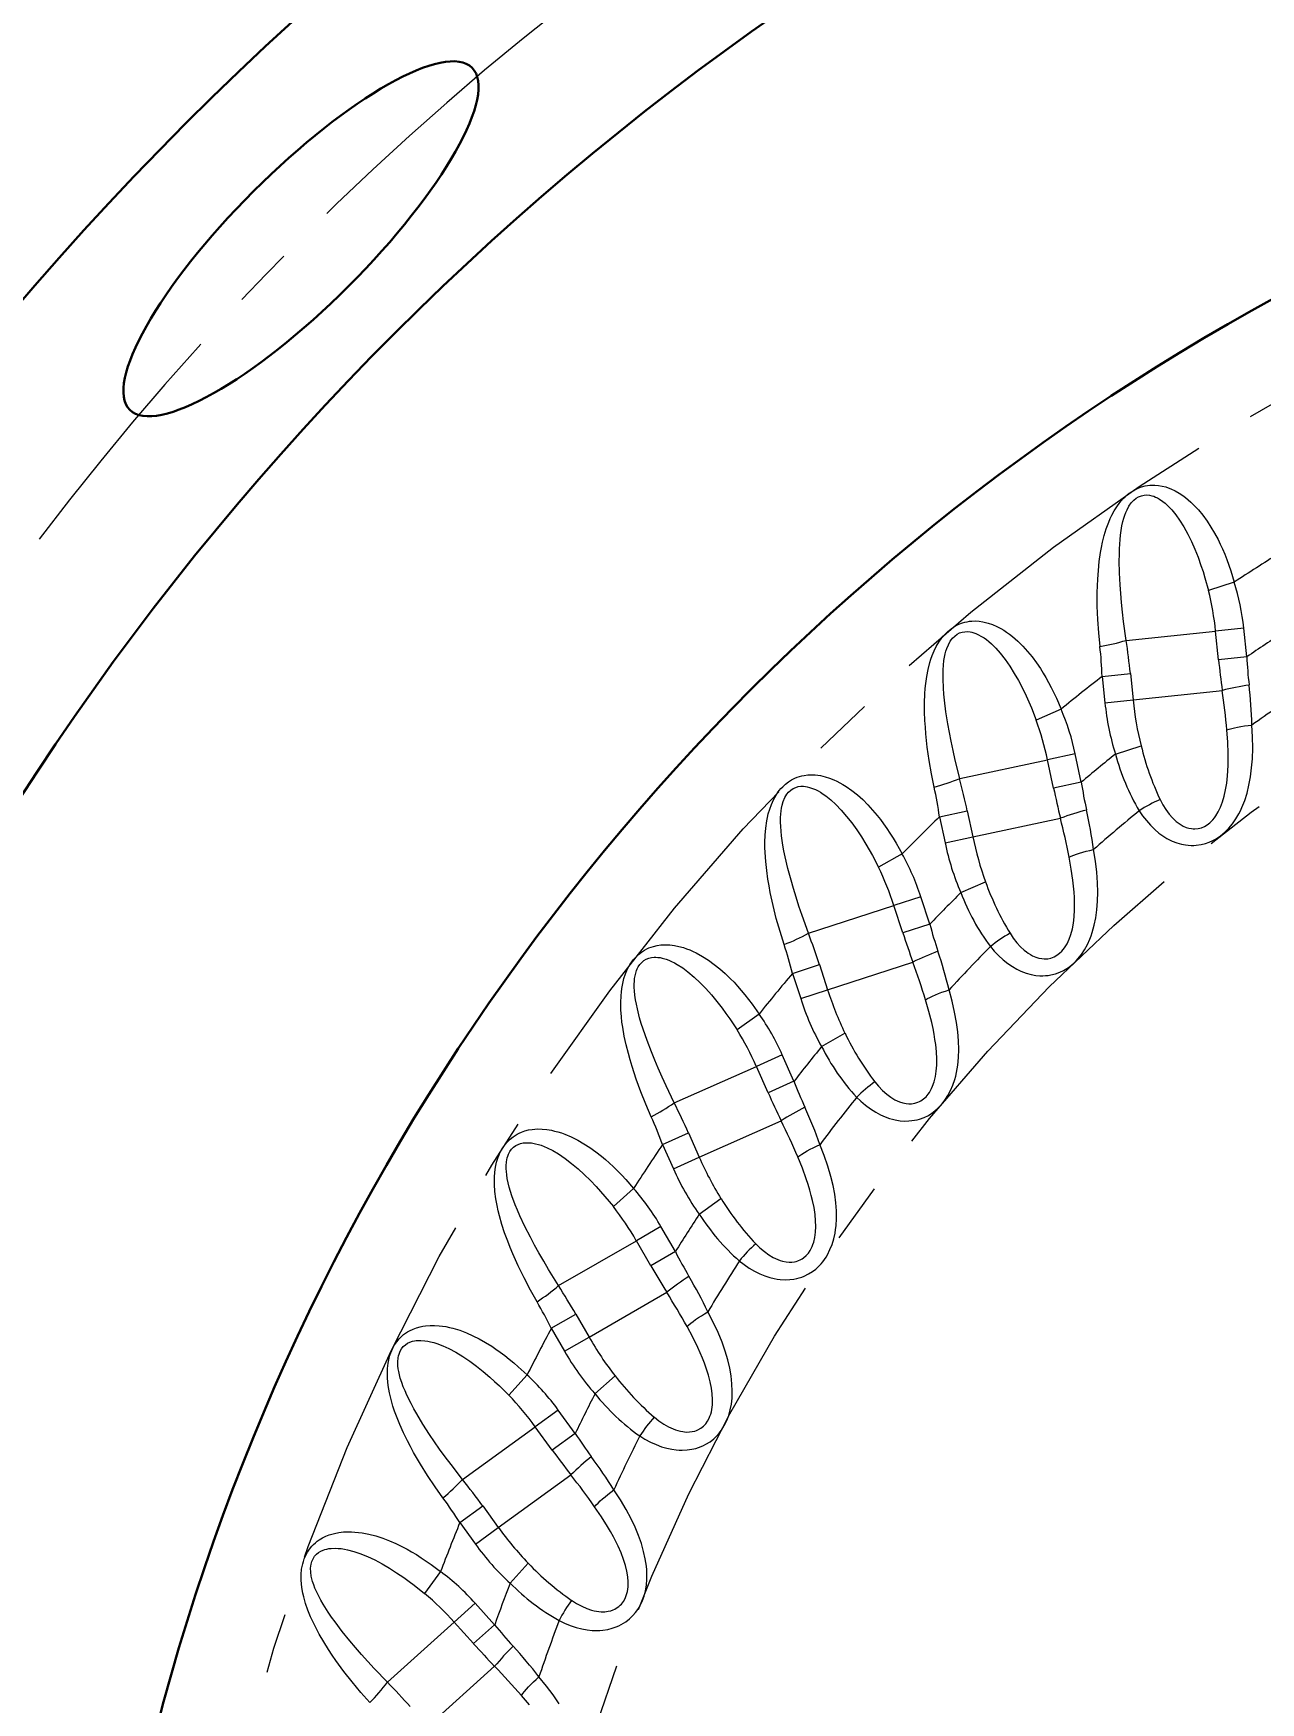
# Model space of a CAD drawing. Extents: x 407 to 920, y -71 to 445.
# Drawn here: x 517.82 to 535.58, y 192.23 to 216.38 of the extents above; entities that cross this region are included whole.
import ezdxf

# ---------------------------------------------------------------- set-up
doc = ezdxf.new("R2010")
doc.units = 0
doc.header["$LTSCALE"] = 7
doc.header["$MEASUREMENT"] = 0
doc.linetypes.add('CENTER2', pattern=[1.125, 0.75, -0.125, 0.125, -0.125])
doc.layers.get('0').update_dxf_attribs({"linetype": 'CONTINUOUS', "lineweight": 15})
for name, color, linetype, lineweight in [('1', 1, 'CENTER2', 15), ('3', 3, 'CONTINUOUS', 30), ('8', 250, 'CONTINUOUS', 15)]:
    doc.layers.add(name, color=color, linetype=linetype, lineweight=lineweight)
doc.styles.add('ITALICT', font='ITALICT.shx', dxfattribs={"width": 0.8, "height": 3})
doc.dimstyles.get("Standard").update_dxf_attribs({"dimtxt": 3, "dimasz": 3, "dimexe": 0.5, "dimexo": 0.5, "dimgap": 0.8, "dimtad": 1, "dimdsep": 46, "dimtxsty": 'ITALICT', "dimcen": 0.09, "dimazin": 2, "dimtfac": 1, "dimtmove": 0, "dimatfit": 3, "dimfxl": 1, "dimtolj": 1, "dimtzin": 0, "dimarcsym": 0})

# ---------------------------------------------------------------- blocks, each defined once
blk = doc.blocks.new('*D35')
at = {"color": 0, "lineweight": -2, "transparency": 16777216}
for p, q in [((491.115, 205.588), (474.637, 211.586)), ((488.491, 183.614), (469.704, 183.614))]:
    blk.add_line(p, q, dxfattribs=at)
blk.add_arc((551.491, 183.614), 81.286, 162.11471, 177.88529, dxfattribs=at)
at = {"color": 0, "transparency": 16777216}
for points in [[(473.66, 208.74), (474.606, 208.415), (475.106, 211.415)], [(470.76, 186.604), (469.76, 186.622), (470.204, 183.614)]]:
    blk.add_solid(points, dxfattribs=at)
at = {"color": 0, "transparency": 16777216, "insert": (469.174, 198.128), "char_height": 3, "attachment_point": 5, "rotation": 80, "style": 'ITALICT'}
blk.add_mtext('\\A1;20°', dxfattribs=at)
blk = doc.blocks.new('*D36')
at = {"color": 0, "lineweight": -2, "transparency": 16777216}
for p, q in [((499.341, 235.763), (487.736, 247.368)), ((488.491, 183.614), (461.329, 183.614))]:
    blk.add_line(p, q, dxfattribs=at)
blk.add_arc((551.491, 183.614), 89.662, 136.91715, 178.08285, dxfattribs=at)
at = {"color": 0, "transparency": 16777216}
for points in [[(485.645, 245.205), (486.364, 244.51), (488.09, 247.014)], [(462.379, 186.605), (461.379, 186.621), (461.829, 183.614)]]:
    blk.add_solid(points, dxfattribs=at)
at = {"color": 0, "transparency": 16777216, "insert": (466.529, 218.806), "char_height": 3, "attachment_point": 5, "rotation": 67.5, "style": 'ITALICT'}
blk.add_mtext('\\A1;45°', dxfattribs=at)

msp = doc.modelspace()

# ---------------------------------------------------------------- linework, layer by layer
at = {"layer": '1'}
for radius in [31.612, 26.831]:
    msp.add_circle((551.491, 183.614), radius, dxfattribs=at)
for radius, start, end in [(57, 12.6703, 166.5373), (42.14, 127.151, 142.849)]:
    msp.add_arc((551.491, 183.614), radius, start, end, dxfattribs=at)
at = {"layer": '3'}
for radius in [44.5, 44.5, 40.215, 32.925]:
    msp.add_circle((551.491, 183.614), radius, dxfattribs=at)
msp.add_ellipse((521.693, 213.411), major_axis=(2.475, 2.475), ratio=0.27762, dxfattribs=at)
at = {"layer": '8', "ltscale": 0.009814}
for p, q in [((535.194, 208.442), (534.821, 208.321)), ((532.688, 206.603), (532.329, 206.443)), ((530.388, 204.512), (530.048, 204.315)), ((528.319, 202.191), (528.002, 201.961)), ((526.504, 199.668), (526.212, 199.405)), ((524.963, 196.968), (524.7, 196.676))]:
    msp.add_line(p, q, dxfattribs=at)
at = {"layer": '8', "ltscale": 0.010249}
for p, q in [((535.331, 207.777), (534.924, 207.734)), ((535.375, 207.361), (534.967, 207.318)), ((533.284, 207.078), (533.691, 207.12)), ((533.324, 206.695), (533.732, 206.738)), ((532.894, 205.956), (532.493, 205.87)), ((532.981, 205.546), (532.58, 205.461)), ((530.931, 205.046), (531.332, 205.131)), ((531.011, 204.67), (531.412, 204.755)), ((530.661, 203.889), (530.271, 203.763)), ((530.79, 203.491), (530.4, 203.365)), ((528.803, 202.779), (529.193, 202.906)), ((528.922, 202.414), (529.312, 202.541)), ((528.655, 201.601), (528.281, 201.434)), ((526.924, 200.303), (527.299, 200.47)), ((527.08, 199.952), (527.455, 200.119)), ((526.9, 199.116), (526.545, 198.911)), ((527.109, 198.753), (526.754, 198.548)), ((525.414, 196.46), (525.083, 196.219)), ((525.66, 196.122), (525.329, 195.881)), ((523.991, 194.831), (524.323, 195.072)), ((524.494, 193.353), (524.19, 193.079))]:
    msp.add_line(p, q, dxfattribs=at)
at = {"layer": '8', "ltscale": 0.010462}
for p, q in [((535.375, 207.361), (535.331, 207.777)), ((534.967, 207.318), (534.924, 207.734)), ((532.58, 205.461), (532.493, 205.87)), ((530.79, 203.491), (530.66, 203.889)), ((528.825, 201.219), (528.655, 201.601)), ((526.754, 198.548), (526.545, 198.911)), ((525.66, 196.122), (525.414, 196.46)), ((524.494, 193.353), (524.214, 193.664)), ((524.19, 193.079), (523.91, 193.39))]:
    msp.add_line(p, q, dxfattribs=at)
at = {"layer": '8', "ltscale": 0.032487}
for p, q in [((533.631, 207.599), (534.924, 207.734)), ((531.222, 205.6), (532.493, 205.87)), ((529.035, 203.361), (530.271, 203.763)), ((527.094, 200.906), (528.281, 201.434)), ((525.42, 198.261), (526.545, 198.911))]:
    msp.add_line(p, q, dxfattribs=at)
at = {"layer": '8', "ltscale": 0.009607}
for p, q in [((533.284, 207.078), (533.324, 206.695)), ((531.332, 205.131), (531.412, 204.755)), ((526.924, 200.303), (527.08, 199.952)), ((527.299, 200.47), (527.455, 200.119)), ((525.314, 197.644), (525.506, 197.311)), ((524.323, 195.072), (524.548, 194.761))]:
    msp.add_line(p, q, dxfattribs=at)
at = {"layer": '8', "ltscale": 0.009608}
for p, q in [((533.691, 207.12), (533.732, 206.738)), ((530.931, 205.046), (531.011, 204.67)), ((528.803, 202.779), (528.922, 202.414)), ((529.193, 202.906), (529.312, 202.541)), ((525.669, 197.849), (525.861, 197.516)), ((523.991, 194.831), (524.217, 194.52))]:
    msp.add_line(p, q, dxfattribs=at)
at = {"layer": '8', "ltscale": 0.032425}
for p, q in [((533.732, 206.738), (535.022, 206.874)), ((529.312, 202.541), (530.545, 202.941)), ((527.455, 200.119), (528.64, 200.646)), ((525.861, 197.516), (526.985, 198.164)), ((524.548, 194.761), (525.598, 195.523)), ((523.531, 191.883), (524.495, 192.751))]:
    msp.add_line(p, q, dxfattribs=at)
at = {"layer": '8', "ltscale": 0.009748}
for p, q in [((533.475, 205.954), (533.846, 206.074)), ((531.239, 203.949), (531.595, 204.106)), ((529.224, 201.72), (529.562, 201.914)), ((527.453, 199.294), (527.769, 199.522)), ((525.946, 196.695), (526.236, 196.955)), ((524.719, 193.953), (524.98, 194.242))]:
    msp.add_line(p, q, dxfattribs=at)
at = {"layer": '8', "ltscale": 0.010461}
for p, q in [((532.981, 205.546), (532.894, 205.956)), ((530.4, 203.365), (530.271, 203.763)), ((528.451, 201.052), (528.281, 201.434)), ((527.109, 198.753), (526.9, 199.116)), ((525.329, 195.881), (525.083, 196.219))]:
    msp.add_line(p, q, dxfattribs=at)
at = {"layer": '8', "ltscale": 0.032426}
msp.add_line((531.412, 204.755), (532.68, 205.025), dxfattribs=at)
at = {"layer": '8', "ltscale": 0.01025}
for p, q in [((528.825, 201.219), (528.451, 201.052)), ((525.314, 197.644), (525.669, 197.849)), ((525.506, 197.311), (525.861, 197.516)), ((524.217, 194.52), (524.548, 194.761)), ((524.214, 193.664), (523.91, 193.39))]:
    msp.add_line(p, q, dxfattribs=at)
at = {"layer": '8', "ltscale": 0.032486}
for p, q in [((524.031, 195.455), (525.083, 196.219)), ((522.944, 192.52), (523.91, 193.39))]:
    msp.add_line(p, q, dxfattribs=at)
at = {"layer": '8', "ltscale": 0.009813}
msp.add_line((523.712, 194.122), (523.482, 193.804), dxfattribs=at)
at = {"layer": '8'}
for points in [[(533.252, 207.51), (533.233, 207.706), (533.22, 207.902), (533.213, 208.096), (533.213, 208.29), (533.215, 208.387), (533.22, 208.483), (533.228, 208.612), (533.242, 208.741), (533.26, 208.87), (533.273, 208.944), (533.288, 209.019), (533.313, 209.118), (533.342, 209.215), (533.378, 209.312), (533.399, 209.361), (533.422, 209.409), (533.456, 209.472), (533.495, 209.534), (533.538, 209.593), (533.588, 209.65), (533.617, 209.678), (533.646, 209.705), (533.676, 209.728), (533.707, 209.75), (533.754, 209.778), (533.803, 209.801), (533.854, 209.82), (533.905, 209.834), (533.94, 209.84), (533.974, 209.844), (534.009, 209.846), (534.043, 209.846), (534.097, 209.841), (534.15, 209.832), (534.202, 209.819), (534.239, 209.807), (534.276, 209.793), (534.337, 209.764), (534.395, 209.731), (534.451, 209.694), (534.49, 209.665), (534.527, 209.635), (534.567, 209.6), (534.605, 209.563), (534.675, 209.488), (534.74, 209.409), (534.8, 209.326), (534.857, 209.239), (534.91, 209.149), (534.959, 209.057), (534.992, 208.99), (535.023, 208.922), (535.056, 208.846), (535.086, 208.77), (535.116, 208.689), (535.144, 208.607), (535.194, 208.442)], [(533.631, 207.599), (533.594, 207.87), (533.578, 208.009), (533.564, 208.147), (533.553, 208.275), (533.543, 208.403), (533.535, 208.577), (533.531, 208.751), (533.532, 208.837), (533.534, 208.922), (533.543, 209.057), (533.55, 209.124), (533.559, 209.19), (533.57, 209.255), (533.584, 209.318), (533.597, 209.366), (533.612, 209.413), (533.626, 209.451), (533.643, 209.489), (533.671, 209.541), (533.704, 209.588), (533.722, 209.61), (533.742, 209.63), (533.775, 209.657), (533.811, 209.678), (533.85, 209.693), (533.889, 209.701), (533.928, 209.704), (533.966, 209.7), (534.004, 209.692), (534.029, 209.684), (534.054, 209.674), (534.084, 209.66), (534.112, 209.644), (534.162, 209.61), (534.195, 209.584), (534.226, 209.556), (534.259, 209.524), (534.291, 209.489), (534.35, 209.417), (534.404, 209.341), (534.466, 209.242), (534.523, 209.138), (534.576, 209.029), (534.625, 208.918), (534.67, 208.803), (534.712, 208.685), (534.742, 208.596), (534.77, 208.505), (534.821, 208.321)], [(530.854, 205.473), (530.814, 205.666), (530.781, 205.859), (530.754, 206.052), (530.734, 206.244), (530.726, 206.341), (530.72, 206.437), (530.715, 206.566), (530.715, 206.696), (530.72, 206.826), (530.725, 206.901), (530.733, 206.977), (530.747, 207.078), (530.766, 207.178), (530.791, 207.278), (530.807, 207.329), (530.824, 207.379), (530.852, 207.446), (530.884, 207.511), (530.921, 207.574), (530.965, 207.636), (530.99, 207.667), (531.017, 207.696), (531.044, 207.723), (531.073, 207.748), (531.116, 207.78), (531.163, 207.809), (531.211, 207.833), (531.261, 207.852), (531.295, 207.862), (531.329, 207.869), (531.363, 207.875), (531.397, 207.878), (531.451, 207.88), (531.505, 207.876), (531.557, 207.869), (531.596, 207.86), (531.634, 207.85), (531.697, 207.828), (531.759, 207.801), (531.818, 207.77), (531.86, 207.746), (531.9, 207.719), (531.943, 207.688), (531.985, 207.656), (532.062, 207.589), (532.135, 207.517), (532.204, 207.44), (532.27, 207.36), (532.331, 207.276), (532.39, 207.19), (532.43, 207.126), (532.468, 207.062), (532.508, 206.99), (532.546, 206.917), (532.585, 206.84), (532.621, 206.761), (532.688, 206.603)], [(531.222, 205.6), (531.156, 205.866), (531.126, 206.003), (531.098, 206.138), (531.073, 206.265), (531.051, 206.391), (531.024, 206.564), (531.002, 206.736), (530.994, 206.821), (530.987, 206.907), (530.981, 207.042), (530.981, 207.109), (530.983, 207.175), (530.988, 207.241), (530.995, 207.306), (531.003, 207.355), (531.013, 207.403), (531.023, 207.442), (531.036, 207.481), (531.058, 207.536), (531.086, 207.587), (531.102, 207.61), (531.12, 207.632), (531.15, 207.662), (531.184, 207.687), (531.22, 207.706), (531.259, 207.719), (531.297, 207.725), (531.335, 207.726), (531.374, 207.722), (531.4, 207.716), (531.426, 207.709), (531.456, 207.698), (531.486, 207.685), (531.54, 207.657), (531.575, 207.634), (531.609, 207.61), (531.645, 207.581), (531.681, 207.549), (531.746, 207.484), (531.809, 207.414), (531.88, 207.322), (531.948, 207.224), (532.012, 207.122), (532.072, 207.016), (532.129, 206.907), (532.183, 206.794), (532.222, 206.708), (532.259, 206.621), (532.329, 206.443)], [(533.819, 205.133), (533.868, 205.061), (533.923, 204.99), (533.982, 204.923), (534.044, 204.862), (534.104, 204.811), (534.163, 204.769), (534.218, 204.734), (534.258, 204.713), (534.295, 204.695), (534.365, 204.668), (534.429, 204.65), (534.488, 204.639), (534.529, 204.634), (534.569, 204.631), (534.607, 204.631), (534.644, 204.634), (534.714, 204.643), (534.779, 204.66), (534.833, 204.679), (534.883, 204.701), (534.931, 204.727), (534.965, 204.749), (534.997, 204.771), (535.029, 204.797), (535.06, 204.824), (535.117, 204.881), (535.169, 204.945), (535.217, 205.014), (535.261, 205.089), (535.284, 205.134), (535.306, 205.181), (535.345, 205.281), (535.379, 205.388), (535.407, 205.502), (535.43, 205.623), (535.446, 205.752), (535.457, 205.887), (535.462, 206.041), (535.46, 206.203), (535.449, 206.374)], [(534.122, 205.295), (534.161, 205.221), (534.206, 205.149), (534.254, 205.083), (534.302, 205.029), (534.328, 205.002), (534.354, 204.98), (534.384, 204.957), (534.411, 204.937), (534.457, 204.911), (534.5, 204.893), (534.539, 204.881), (534.575, 204.875), (534.6, 204.872), (534.624, 204.872), (534.67, 204.876), (534.695, 204.881), (534.719, 204.888), (534.763, 204.907), (534.803, 204.931), (534.841, 204.96), (534.864, 204.981), (534.885, 205.004), (534.907, 205.03), (534.927, 205.058), (534.963, 205.118), (534.996, 205.186), (535.025, 205.262), (535.049, 205.344), (535.069, 205.434), (535.085, 205.532), (535.097, 205.638), (535.102, 205.713), (535.105, 205.791), (535.107, 205.874), (535.107, 205.962), (535.101, 206.126), (535.088, 206.302)], [(528.682, 203.196), (528.623, 203.384), (528.569, 203.572), (528.522, 203.761), (528.482, 203.95), (528.464, 204.046), (528.448, 204.141), (528.43, 204.269), (528.416, 204.398), (528.407, 204.528), (528.405, 204.603), (528.404, 204.679), (528.408, 204.781), (528.416, 204.883), (528.431, 204.985), (528.441, 205.037), (528.453, 205.089), (528.474, 205.158), (528.499, 205.226), (528.529, 205.293), (528.566, 205.359), (528.588, 205.392), (528.612, 205.424), (528.636, 205.453), (528.662, 205.481), (528.702, 205.518), (528.745, 205.552), (528.79, 205.58), (528.838, 205.604), (528.871, 205.618), (528.904, 205.629), (528.937, 205.638), (528.971, 205.645), (529.024, 205.652), (529.078, 205.654), (529.131, 205.652), (529.17, 205.648), (529.209, 205.642), (529.275, 205.626), (529.339, 205.606), (529.401, 205.581), (529.445, 205.561), (529.488, 205.539), (529.534, 205.513), (529.579, 205.485), (529.662, 205.427), (529.743, 205.363), (529.819, 205.294), (529.893, 205.22), (529.963, 205.144), (530.03, 205.064), (530.076, 205.005), (530.121, 204.945), (530.169, 204.878), (530.214, 204.809), (530.26, 204.736), (530.305, 204.662), (530.388, 204.512)], [(529.035, 203.361), (528.942, 203.619), (528.897, 203.751), (528.855, 203.883), (528.817, 204.006), (528.782, 204.129), (528.737, 204.299), (528.697, 204.467), (528.68, 204.552), (528.665, 204.636), (528.645, 204.77), (528.638, 204.837), (528.633, 204.903), (528.63, 204.969), (528.631, 205.034), (528.633, 205.083), (528.638, 205.132), (528.645, 205.172), (528.653, 205.212), (528.669, 205.269), (528.692, 205.323), (528.705, 205.348), (528.721, 205.371), (528.748, 205.404), (528.779, 205.433), (528.813, 205.455), (528.85, 205.472), (528.887, 205.482), (528.925, 205.487), (528.964, 205.487), (528.99, 205.484), (529.017, 205.48), (529.049, 205.472), (529.08, 205.462), (529.136, 205.439), (529.173, 205.421), (529.209, 205.4), (529.249, 205.375), (529.287, 205.347), (529.359, 205.29), (529.429, 205.226), (529.51, 205.142), (529.587, 205.052), (529.661, 204.957), (529.732, 204.858), (529.801, 204.755), (529.866, 204.649), (529.914, 204.568), (529.96, 204.485), (530.048, 204.315)], [(531.667, 203.168), (531.723, 203.101), (531.785, 203.036), (531.851, 202.976), (531.918, 202.922), (531.984, 202.878), (532.047, 202.841), (532.105, 202.813), (532.147, 202.796), (532.186, 202.782), (532.258, 202.763), (532.323, 202.751), (532.383, 202.746), (532.425, 202.746), (532.465, 202.747), (532.503, 202.751), (532.539, 202.757), (532.607, 202.774), (532.671, 202.798), (532.722, 202.822), (532.77, 202.85), (532.815, 202.881), (532.846, 202.905), (532.876, 202.932), (532.905, 202.96), (532.933, 202.99), (532.983, 203.053), (533.029, 203.122), (533.069, 203.196), (533.105, 203.275), (533.123, 203.322), (533.14, 203.371), (533.169, 203.475), (533.191, 203.585), (533.207, 203.701), (533.217, 203.824), (533.22, 203.953), (533.217, 204.089), (533.206, 204.242), (533.186, 204.403), (533.158, 204.572)], [(531.951, 203.361), (531.997, 203.291), (532.05, 203.224), (532.104, 203.164), (532.157, 203.115), (532.187, 203.091), (532.215, 203.071), (532.246, 203.051), (532.276, 203.035), (532.325, 203.014), (532.369, 203.001), (532.409, 202.993), (532.445, 202.99), (532.471, 202.99), (532.495, 202.992), (532.54, 203.001), (532.564, 203.009), (532.587, 203.018), (532.629, 203.042), (532.667, 203.07), (532.701, 203.102), (532.721, 203.126), (532.74, 203.151), (532.759, 203.179), (532.776, 203.209), (532.806, 203.273), (532.831, 203.343), (532.852, 203.422), (532.867, 203.506), (532.878, 203.598), (532.884, 203.697), (532.884, 203.803), (532.882, 203.878), (532.877, 203.957), (532.87, 204.04), (532.86, 204.127), (532.837, 204.289), (532.806, 204.463)], [(526.76, 200.704), (526.681, 200.885), (526.609, 201.067), (526.542, 201.25), (526.482, 201.434), (526.454, 201.527), (526.429, 201.62), (526.397, 201.745), (526.37, 201.872), (526.347, 202), (526.337, 202.075), (526.329, 202.151), (526.321, 202.252), (526.319, 202.354), (526.323, 202.457), (526.328, 202.51), (526.335, 202.563), (526.348, 202.634), (526.365, 202.704), (526.389, 202.774), (526.419, 202.844), (526.437, 202.879), (526.457, 202.913), (526.478, 202.945), (526.501, 202.975), (526.537, 203.016), (526.576, 203.054), (526.619, 203.087), (526.663, 203.116), (526.694, 203.133), (526.726, 203.147), (526.758, 203.16), (526.791, 203.17), (526.844, 203.183), (526.897, 203.191), (526.95, 203.194), (526.989, 203.194), (527.029, 203.192), (527.095, 203.184), (527.161, 203.17), (527.226, 203.152), (527.271, 203.137), (527.316, 203.119), (527.365, 203.098), (527.412, 203.075), (527.502, 203.026), (527.588, 202.97), (527.672, 202.91), (527.753, 202.845), (527.83, 202.776), (527.906, 202.703), (527.958, 202.65), (528.008, 202.594), (528.063, 202.532), (528.115, 202.469), (528.169, 202.401), (528.22, 202.332), (528.319, 202.191)], [(527.094, 200.906), (526.974, 201.152), (526.916, 201.279), (526.86, 201.406), (526.81, 201.525), (526.762, 201.643), (526.699, 201.807), (526.642, 201.971), (526.616, 202.053), (526.592, 202.135), (526.559, 202.266), (526.545, 202.332), (526.533, 202.397), (526.523, 202.462), (526.517, 202.527), (526.514, 202.576), (526.514, 202.625), (526.516, 202.666), (526.52, 202.707), (526.531, 202.765), (526.547, 202.821), (526.558, 202.847), (526.571, 202.872), (526.595, 202.908), (526.622, 202.939), (526.654, 202.965), (526.689, 202.986), (526.725, 202.999), (526.762, 203.008), (526.801, 203.012), (526.828, 203.012), (526.854, 203.011), (526.887, 203.007), (526.919, 203), (526.977, 202.983), (527.016, 202.969), (527.054, 202.952), (527.096, 202.931), (527.137, 202.908), (527.215, 202.858), (527.291, 202.802), (527.38, 202.727), (527.466, 202.645), (527.55, 202.559), (527.631, 202.467), (527.71, 202.372), (527.786, 202.274), (527.841, 202.197), (527.896, 202.12), (528.002, 201.961)], [(529.731, 200.988), (529.794, 200.928), (529.862, 200.87), (529.934, 200.817), (530.007, 200.771), (530.077, 200.733), (530.143, 200.704), (530.205, 200.681), (530.248, 200.669), (530.288, 200.659), (530.361, 200.647), (530.428, 200.643), (530.488, 200.644), (530.53, 200.648), (530.569, 200.654), (530.606, 200.662), (530.642, 200.672), (530.708, 200.696), (530.769, 200.725), (530.817, 200.755), (530.862, 200.788), (530.903, 200.823), (530.932, 200.851), (530.958, 200.88), (530.985, 200.911), (531.009, 200.944), (531.053, 201.012), (531.091, 201.085), (531.123, 201.163), (531.15, 201.245), (531.164, 201.294), (531.175, 201.345), (531.193, 201.451), (531.204, 201.563), (531.208, 201.68), (531.205, 201.803), (531.194, 201.932), (531.177, 202.067), (531.149, 202.218), (531.113, 202.376), (531.068, 202.541)], [(529.993, 201.21), (530.047, 201.146), (530.106, 201.085), (530.167, 201.03), (530.225, 200.987), (530.257, 200.967), (530.286, 200.95), (530.32, 200.933), (530.351, 200.921), (530.402, 200.904), (530.447, 200.896), (530.487, 200.892), (530.524, 200.893), (530.549, 200.896), (530.573, 200.901), (530.617, 200.914), (530.64, 200.925), (530.662, 200.936), (530.701, 200.964), (530.736, 200.995), (530.767, 201.031), (530.785, 201.057), (530.801, 201.084), (530.816, 201.114), (530.83, 201.145), (530.854, 201.212), (530.871, 201.285), (530.884, 201.365), (530.89, 201.45), (530.891, 201.543), (530.886, 201.642), (530.876, 201.748), (530.865, 201.822), (530.853, 201.9), (530.837, 201.982), (530.818, 202.067), (530.778, 202.226), (530.729, 202.396)], [(525.109, 198.026), (525.012, 198.197), (524.921, 198.371), (524.835, 198.546), (524.756, 198.722), (524.719, 198.812), (524.684, 198.902), (524.639, 199.023), (524.599, 199.146), (524.563, 199.271), (524.545, 199.345), (524.529, 199.419), (524.511, 199.519), (524.498, 199.621), (524.491, 199.723), (524.491, 199.776), (524.492, 199.83), (524.497, 199.901), (524.508, 199.973), (524.523, 200.045), (524.546, 200.118), (524.56, 200.155), (524.577, 200.191), (524.595, 200.224), (524.614, 200.257), (524.646, 200.302), (524.681, 200.343), (524.719, 200.381), (524.761, 200.414), (524.79, 200.434), (524.82, 200.452), (524.851, 200.468), (524.882, 200.481), (524.933, 200.499), (524.985, 200.513), (525.038, 200.522), (525.077, 200.526), (525.116, 200.528), (525.183, 200.526), (525.25, 200.52), (525.316, 200.509), (525.363, 200.498), (525.41, 200.486), (525.46, 200.47), (525.51, 200.452), (525.604, 200.412), (525.696, 200.366), (525.785, 200.314), (525.872, 200.258), (525.957, 200.197), (526.039, 200.133), (526.097, 200.085), (526.153, 200.036), (526.213, 199.98), (526.272, 199.922), (526.333, 199.861), (526.391, 199.797), (526.504, 199.668)], [(525.42, 198.261), (525.275, 198.493), (525.204, 198.614), (525.135, 198.734), (525.073, 198.847), (525.013, 198.96), (524.933, 199.116), (524.86, 199.273), (524.825, 199.352), (524.793, 199.431), (524.745, 199.558), (524.725, 199.621), (524.706, 199.685), (524.69, 199.749), (524.677, 199.813), (524.669, 199.862), (524.664, 199.91), (524.661, 199.951), (524.661, 199.992), (524.666, 200.051), (524.676, 200.108), (524.685, 200.135), (524.695, 200.162), (524.714, 200.2), (524.738, 200.234), (524.767, 200.263), (524.8, 200.287), (524.834, 200.305), (524.871, 200.317), (524.909, 200.325), (524.935, 200.328), (524.962, 200.329), (524.994, 200.328), (525.027, 200.325), (525.087, 200.315), (525.127, 200.304), (525.167, 200.291), (525.21, 200.275), (525.254, 200.256), (525.336, 200.215), (525.417, 200.167), (525.514, 200.102), (525.608, 200.03), (525.701, 199.952), (525.791, 199.87), (525.879, 199.784), (525.965, 199.693), (526.028, 199.624), (526.091, 199.552), (526.212, 199.405)], [(528.034, 198.619), (528.103, 198.565), (528.177, 198.515), (528.254, 198.469), (528.331, 198.431), (528.405, 198.401), (528.474, 198.379), (528.537, 198.363), (528.581, 198.355), (528.623, 198.35), (528.697, 198.346), (528.763, 198.348), (528.823, 198.355), (528.864, 198.364), (528.902, 198.374), (528.939, 198.385), (528.973, 198.399), (529.036, 198.43), (529.094, 198.466), (529.139, 198.5), (529.18, 198.537), (529.217, 198.577), (529.243, 198.607), (529.266, 198.639), (529.289, 198.673), (529.31, 198.708), (529.346, 198.781), (529.376, 198.857), (529.4, 198.938), (529.419, 199.022), (529.427, 199.073), (529.433, 199.124), (529.44, 199.232), (529.439, 199.344), (529.43, 199.461), (529.414, 199.583), (529.391, 199.71), (529.359, 199.842), (529.316, 199.99), (529.264, 200.143), (529.201, 200.303)], [(528.272, 198.867), (528.332, 198.809), (528.397, 198.754), (528.463, 198.706), (528.525, 198.669), (528.559, 198.652), (528.59, 198.638), (528.625, 198.626), (528.658, 198.616), (528.71, 198.605), (528.756, 198.601), (528.796, 198.602), (528.833, 198.607), (528.858, 198.612), (528.881, 198.619), (528.923, 198.638), (528.945, 198.65), (528.965, 198.664), (529.002, 198.695), (529.033, 198.731), (529.059, 198.77), (529.075, 198.797), (529.088, 198.826), (529.1, 198.857), (529.111, 198.89), (529.127, 198.958), (529.137, 199.033), (529.141, 199.114), (529.138, 199.199), (529.13, 199.291), (529.115, 199.389), (529.093, 199.494), (529.075, 199.567), (529.054, 199.642), (529.03, 199.722), (529.003, 199.805), (528.946, 199.959), (528.88, 200.123)], [(526.594, 196.085), (526.668, 196.039), (526.747, 195.996), (526.829, 195.959), (526.909, 195.929), (526.986, 195.907), (527.056, 195.892), (527.121, 195.883), (527.166, 195.88), (527.207, 195.879), (527.282, 195.882), (527.347, 195.892), (527.406, 195.905), (527.446, 195.918), (527.483, 195.932), (527.518, 195.947), (527.551, 195.964), (527.611, 196.001), (527.664, 196.043), (527.705, 196.082), (527.742, 196.123), (527.775, 196.167), (527.797, 196.2), (527.817, 196.234), (527.836, 196.27), (527.853, 196.307), (527.882, 196.383), (527.904, 196.462), (527.919, 196.545), (527.929, 196.631), (527.932, 196.682), (527.933, 196.734), (527.928, 196.841), (527.915, 196.953), (527.895, 197.068), (527.866, 197.188), (527.829, 197.312), (527.784, 197.44), (527.726, 197.582), (527.658, 197.73), (527.579, 197.882)], [(523.747, 195.189), (523.632, 195.35), (523.524, 195.513), (523.421, 195.678), (523.323, 195.845), (523.277, 195.93), (523.233, 196.016), (523.176, 196.132), (523.123, 196.25), (523.074, 196.371), (523.048, 196.442), (523.024, 196.514), (522.996, 196.612), (522.973, 196.711), (522.955, 196.813), (522.949, 196.866), (522.945, 196.919), (522.943, 196.991), (522.945, 197.063), (522.953, 197.136), (522.968, 197.211), (522.979, 197.249), (522.992, 197.287), (523.006, 197.322), (523.022, 197.356), (523.048, 197.404), (523.079, 197.449), (523.113, 197.49), (523.151, 197.528), (523.178, 197.551), (523.206, 197.572), (523.235, 197.591), (523.265, 197.608), (523.314, 197.631), (523.364, 197.65), (523.415, 197.664), (523.454, 197.672), (523.493, 197.678), (523.56, 197.684), (523.627, 197.684), (523.694, 197.68), (523.742, 197.675), (523.789, 197.667), (523.841, 197.656), (523.892, 197.644), (523.99, 197.614), (524.086, 197.578), (524.18, 197.536), (524.273, 197.489), (524.363, 197.438), (524.452, 197.382), (524.514, 197.341), (524.575, 197.297), (524.641, 197.248), (524.706, 197.197), (524.772, 197.142), (524.837, 197.085), (524.963, 196.968)], [(526.805, 196.356), (526.871, 196.305), (526.941, 196.257), (527.012, 196.216), (527.077, 196.186), (527.113, 196.173), (527.145, 196.162), (527.182, 196.153), (527.215, 196.147), (527.267, 196.142), (527.314, 196.143), (527.354, 196.148), (527.39, 196.156), (527.414, 196.164), (527.436, 196.174), (527.476, 196.196), (527.497, 196.211), (527.515, 196.227), (527.548, 196.262), (527.576, 196.3), (527.598, 196.342), (527.61, 196.371), (527.621, 196.401), (527.63, 196.433), (527.637, 196.467), (527.646, 196.537), (527.648, 196.612), (527.643, 196.693), (527.632, 196.778), (527.613, 196.868), (527.588, 196.964), (527.556, 197.066), (527.53, 197.136), (527.502, 197.209), (527.469, 197.286), (527.433, 197.366), (527.361, 197.513), (527.278, 197.669)], [(524.031, 195.455), (523.864, 195.672), (523.78, 195.784), (523.699, 195.896), (523.625, 196.002), (523.553, 196.108), (523.458, 196.255), (523.369, 196.403), (523.326, 196.478), (523.286, 196.553), (523.225, 196.675), (523.198, 196.736), (523.173, 196.797), (523.15, 196.859), (523.13, 196.921), (523.118, 196.969), (523.107, 197.017), (523.101, 197.057), (523.096, 197.098), (523.094, 197.157), (523.099, 197.215), (523.104, 197.243), (523.112, 197.27), (523.127, 197.31), (523.148, 197.346), (523.173, 197.378), (523.204, 197.406), (523.236, 197.427), (523.27, 197.443), (523.307, 197.455), (523.333, 197.461), (523.36, 197.465), (523.392, 197.467), (523.425, 197.468), (523.486, 197.463), (523.526, 197.457), (523.567, 197.448), (523.613, 197.437), (523.658, 197.423), (523.744, 197.39), (523.83, 197.351), (523.933, 197.296), (524.034, 197.234), (524.134, 197.167), (524.232, 197.095), (524.329, 197.018), (524.424, 196.937), (524.494, 196.874), (524.564, 196.81), (524.7, 196.676)], [(525.427, 193.414), (525.505, 193.376), (525.588, 193.342), (525.673, 193.314), (525.757, 193.292), (525.835, 193.278), (525.907, 193.27), (525.972, 193.268), (526.017, 193.27), (526.058, 193.273), (526.132, 193.284), (526.196, 193.301), (526.253, 193.32), (526.292, 193.337), (526.327, 193.355), (526.36, 193.374), (526.391, 193.394), (526.446, 193.437), (526.495, 193.485), (526.532, 193.528), (526.565, 193.573), (526.593, 193.619), (526.611, 193.654), (526.628, 193.69), (526.643, 193.728), (526.656, 193.767), (526.676, 193.845), (526.69, 193.926), (526.697, 194.01), (526.697, 194.097), (526.695, 194.148), (526.69, 194.199), (526.674, 194.306), (526.65, 194.415), (526.618, 194.528), (526.577, 194.644), (526.527, 194.764), (526.468, 194.886), (526.396, 195.022), (526.313, 195.161), (526.218, 195.304)], [(525.608, 193.706), (525.679, 193.662), (525.754, 193.621), (525.829, 193.589), (525.897, 193.565), (525.933, 193.556), (525.967, 193.549), (526.004, 193.544), (526.037, 193.541), (526.091, 193.541), (526.136, 193.547), (526.176, 193.556), (526.211, 193.568), (526.234, 193.579), (526.255, 193.591), (526.293, 193.617), (526.311, 193.634), (526.328, 193.652), (526.357, 193.69), (526.381, 193.731), (526.399, 193.775), (526.408, 193.805), (526.415, 193.835), (526.42, 193.869), (526.424, 193.903), (526.426, 193.973), (526.42, 194.048), (526.407, 194.128), (526.386, 194.212), (526.359, 194.299), (526.324, 194.392), (526.281, 194.49), (526.248, 194.558), (526.212, 194.627), (526.172, 194.7), (526.128, 194.776), (526.041, 194.915), (525.941, 195.061)], [(522.689, 192.226), (522.558, 192.373), (522.433, 192.524), (522.313, 192.677), (522.199, 192.834), (522.144, 192.913), (522.091, 192.994), (522.022, 193.104), (521.957, 193.216), (521.896, 193.331), (521.863, 193.399), (521.832, 193.468), (521.794, 193.562), (521.76, 193.659), (521.732, 193.758), (521.72, 193.81), (521.71, 193.862), (521.701, 193.933), (521.696, 194.006), (521.696, 194.079), (521.703, 194.155), (521.71, 194.194), (521.718, 194.233), (521.729, 194.269), (521.741, 194.305), (521.763, 194.356), (521.788, 194.403), (521.818, 194.448), (521.852, 194.49), (521.876, 194.515), (521.902, 194.539), (521.929, 194.561), (521.957, 194.581), (522.003, 194.609), (522.051, 194.633), (522.1, 194.652), (522.138, 194.664), (522.176, 194.675), (522.242, 194.687), (522.308, 194.695), (522.376, 194.698), (522.424, 194.697), (522.472, 194.694), (522.524, 194.689), (522.577, 194.682), (522.677, 194.662), (522.777, 194.637), (522.875, 194.605), (522.972, 194.568), (523.067, 194.526), (523.161, 194.481), (523.227, 194.446), (523.292, 194.409), (523.363, 194.367), (523.433, 194.323), (523.504, 194.275), (523.575, 194.225), (523.712, 194.122)], [(522.944, 192.52), (522.754, 192.718), (522.66, 192.821), (522.567, 192.924), (522.483, 193.021), (522.4, 193.119), (522.291, 193.256), (522.186, 193.394), (522.136, 193.464), (522.088, 193.534), (522.015, 193.649), (521.981, 193.707), (521.95, 193.765), (521.921, 193.824), (521.895, 193.884), (521.877, 193.93), (521.862, 193.977), (521.851, 194.016), (521.842, 194.056), (521.834, 194.115), (521.833, 194.173), (521.835, 194.201), (521.84, 194.229), (521.851, 194.27), (521.868, 194.308), (521.89, 194.343), (521.917, 194.373), (521.947, 194.398), (521.979, 194.418), (522.015, 194.433), (522.04, 194.442), (522.066, 194.448), (522.098, 194.454), (522.131, 194.458), (522.191, 194.46), (522.233, 194.458), (522.274, 194.454), (522.321, 194.447), (522.367, 194.438), (522.456, 194.414), (522.546, 194.384), (522.654, 194.341), (522.761, 194.29), (522.867, 194.233), (522.973, 194.172), (523.077, 194.105), (523.18, 194.035), (523.256, 193.98), (523.332, 193.923), (523.482, 193.804)], [(525.427, 192.209), (525.341, 192.336), (525.244, 192.466), (525.135, 192.598)], [(524.999, 192.192), (524.885, 192.328)]]:
    msp.add_lwpolyline(points, dxfattribs=at)
for centre, radius, start, end in [((551.491, 183.614), 29.699, 121.8095, 123.279), ((530.885, 207.332), 4.059, 5.6903, 14.1072), ((532.059, 207.451), 3.288, 5.6875, 17.5443), ((532.746, 210.575), 3.105, 279.3618, 286.559), ((522.119, 205.906), 11.636, 5.9922, 8.3649), ((551.491, 183.614), 28.699, 122.8826, 124.1616), ((527.401, 206.858), 5.886, 2.1384, 6.3597), ((548.331, 208.723), 13.438, 186.0001, 187.9088), ((542.534, 207.749), 7.17, 183.0996, 186.366), ((551.491, 183.614), 29.699, 127.8095, 129.279), ((536.002, 203.058), 3.94, 98.6545, 104.4068), ((523.927, 205.293), 11.206, 5.169, 8.1122), ((528.42, 206.174), 7.032, 1.63, 6.3679), ((551.491, 183.614), 27.845, 123.3924, 125.1758), ((529.674, 205.29), 3.288, 11.6875, 23.5444), ((537.025, 207.062), 3.719, 185.6505, 197.328), ((538.451, 207.207), 4.743, 185.6756, 193.8306), ((528.519, 205.048), 4.058, 11.6903, 20.1072), ((537.758, 207.013), 4.022, 193.5098, 205.2913), ((551.491, 183.614), 28.699, 128.8826, 130.1616), ((536.549, 206.752), 3.174, 194.5537, 210.6788), ((530.031, 208.468), 3.105, 285.3618, 292.559), ((519.948, 202.713), 11.637, 11.9924, 14.3648), ((525.104, 204.213), 5.886, 8.1384, 12.3597), ((545.724, 208.255), 13.438, 192.0001, 193.9088), ((540.06, 206.68), 7.17, 189.0996, 192.366), ((534.054, 201.332), 3.94, 104.6545, 110.4068), ((526.188, 203.639), 7.032, 7.63, 12.3679), ((551.491, 183.614), 27.845, 129.3924, 131.1758), ((534.873, 203.541), 1.909, 113.1898, 123.5116), ((551.491, 183.614), 29.699, 133.8095, 135.279), ((521.812, 202.293), 11.206, 11.169, 14.1121), ((534.653, 205.421), 3.719, 191.6502, 203.3282), ((536.056, 205.715), 4.742, 191.6753, 199.8308), ((527.527, 202.89), 3.288, 17.6875, 29.5444), ((526.404, 202.529), 4.058, 17.6903, 26.1073), ((551.491, 183.614), 28.699, 134.8826, 136.1616), ((534.212, 205.063), 3.174, 200.5537, 216.6788), ((535.387, 205.45), 4.022, 199.5098, 211.2913), ((537.712, 205.359), 7.17, 195.0996, 198.366), ((527.55, 206.088), 3.105, 291.3618, 298.559), ((523.095, 201.342), 5.886, 14.1384, 18.3597), ((518.125, 199.311), 11.637, 17.9924, 20.3648), ((543.18, 207.517), 13.438, 198.0001, 199.9088), ((532.882, 201.694), 1.909, 119.1898, 129.5116), ((532.297, 199.413), 3.94, 110.6545, 116.4068), ((520.022, 199.088), 11.206, 17.169, 20.1122), ((524.234, 200.884), 7.032, 13.63, 18.3679), ((551.491, 183.614), 27.845, 135.3924, 137.1758), ((551.491, 183.614), 29.699, 139.8095, 141.279), ((533.83, 203.981), 4.742, 197.6752, 205.8309), ((532.466, 203.542), 3.719, 197.6502, 209.3283), ((525.644, 200.28), 3.288, 23.6875, 35.5445), ((524.564, 199.804), 4.058, 23.6903, 32.1073), ((532.064, 203.14), 3.174, 206.5537, 222.6788), ((533.193, 203.647), 4.022, 205.5099, 217.2913), ((551.491, 183.614), 28.699, 140.8826, 142.1616), ((540.727, 206.518), 13.438, 204.0001, 205.9088), ((535.514, 203.8), 7.17, 201.0996, 204.366), ((531.094, 199.65), 1.909, 125.1898, 135.5116), ((525.332, 203.463), 3.105, 297.3618, 304.559), ((516.668, 195.738), 11.636, 23.9922, 26.3649), ((530.751, 197.32), 3.94, 116.6545, 122.4068), ((522.578, 197.941), 7.032, 19.63, 24.3679), ((551.491, 183.614), 27.845, 141.3924, 143.1758), ((521.398, 198.276), 5.886, 20.1384, 24.3597), ((518.577, 195.714), 11.206, 23.169, 26.1121), ((551.491, 183.614), 29.699, 145.8095, 147.2789), ((531.798, 202.023), 4.743, 203.6755, 211.8306), ((530.487, 201.444), 3.719, 203.6505, 215.328), ((524.043, 197.487), 3.288, 29.6875, 41.5443), ((523.019, 196.9), 4.058, 29.6903, 38.1073), ((531.199, 201.624), 4.022, 211.5098, 223.2913), ((551.491, 183.614), 28.699, 146.8826, 148.1616), ((530.13, 201.002), 3.174, 212.5537, 228.6788), ((529.529, 197.43), 1.909, 131.1898, 141.5116), ((533.492, 202.019), 7.17, 207.0996, 210.366), ((551.491, 183.614), 27.845, 147.3924, 149.1758), ((538.392, 205.267), 13.438, 210.0001, 211.9088), ((529.432, 195.077), 3.94, 122.6545, 128.4068), ((521.239, 194.84), 7.032, 25.63, 30.3679), ((523.401, 200.62), 3.105, 303.3618, 310.559), ((515.59, 192.031), 11.637, 29.9924, 32.3648), ((517.493, 192.207), 11.206, 29.169, 32.1122), ((520.03, 195.05), 5.886, 26.1384, 30.3597), ((551.491, 183.614), 29.699, 151.8095, 153.2789), ((529.982, 199.864), 4.743, 209.6755, 217.8306), ((528.738, 199.151), 3.719, 209.6504, 221.3279), ((522.743, 194.542), 3.288, 35.6875, 47.5443), ((529.427, 199.405), 4.022, 217.5099, 229.2913), ((521.786, 193.851), 4.058, 35.6903, 44.1072), ((551.491, 183.614), 28.699, 152.8826, 154.1616), ((528.429, 198.674), 3.174, 218.5537, 234.6788), ((528.205, 195.059), 1.909, 137.1898, 147.5116), ((531.666, 200.037), 7.17, 213.0996, 216.366), ((551.491, 183.614), 27.845, 153.3924, 155.1758), ((536.2, 203.779), 13.438, 216.0001, 217.9088), ((528.355, 192.709), 3.94, 128.6545, 134.4068), ((520.231, 191.616), 7.032, 31.63, 36.3679), ((521.777, 197.59), 3.105, 309.3618, 316.559), ((514.907, 188.232), 11.637, 35.9924, 38.3648), ((516.781, 188.606), 11.206, 35.169, 38.1122), ((519.007, 191.699), 5.886, 32.1384, 36.3597), ((551.491, 183.614), 29.699, 157.8095, 159.2789), ((528.401, 197.527), 4.742, 215.6754, 223.8307), ((527.239, 196.687), 3.719, 215.6504, 227.3281), ((527.899, 197.012), 4.023, 223.5024, 235.2806), ((521.758, 191.477), 3.288, 41.6876, 53.5442), ((520.879, 190.69), 4.059, 41.6904, 50.1072), ((551.491, 183.614), 28.699, 158.8826, 160.1616), ((526.981, 196.181), 3.174, 224.5537, 240.6788), ((527.136, 192.562), 1.909, 143.1898, 153.5116), ((530.058, 197.875), 7.17, 219.0996, 222.366), ((551.491, 183.614), 27.845, 159.3924, 161.1758), ((534.176, 202.07), 13.438, 222.0001, 223.9088), ((527.531, 190.24), 3.94, 134.6545, 140.4068), ((519.566, 188.305), 7.032, 37.63, 42.3679), ((516.449, 184.951), 11.206, 41.169, 44.1121), ((520.479, 194.408), 3.105, 315.3618, 322.559), ((514.624, 184.383), 11.637, 41.9924, 44.3648)]:
    msp.add_arc(centre, radius, start, end, dxfattribs=at)
at = {"layer": '8', "extrusion": (0, 0, -1)}
for centre, major_axis in [((535.511, 206.287), (-0.498, -0.041)), ((533.228, 204.492), (-0.491, -0.093)), ((531.146, 202.469), (-0.479, -0.144)), ((529.287, 200.239), (-0.461, -0.193)), ((527.67, 197.827), (-0.439, -0.24)), ((526.315, 195.259), (-0.411, -0.285)), ((525.236, 192.564), (-0.379, -0.326))]:
    msp.add_ellipse(centre, major_axis=major_axis, ratio=0.185152, start_param=0.573427, end_param=1.462322, dxfattribs=at)

# ---------------------------------------------------------------- dimensions: what is measured, and where the dimension line sits
for base, line1, line2, picture, middle in [((473.841, 228.445), ((509.594, 225.51), (499.695, 235.409)), ((488.991, 183.614), (613.991, 183.614)), '*D36', (466.529, 218.806)), ((472.395, 202.359), ((488.991, 183.614), (613.991, 183.614)), ((504.271, 200.8), (491.585, 205.417)), '*D35', (469.174, 198.128))]:
    dim = msp.add_angular_dim_2l(base=base, line1=line1, line2=line2, dimstyle='Standard')
    dim.commit()
    dim.dimension.update_dxf_attribs({"geometry": picture, "text_midpoint": middle})

doc.saveas('drawing.dxf')
